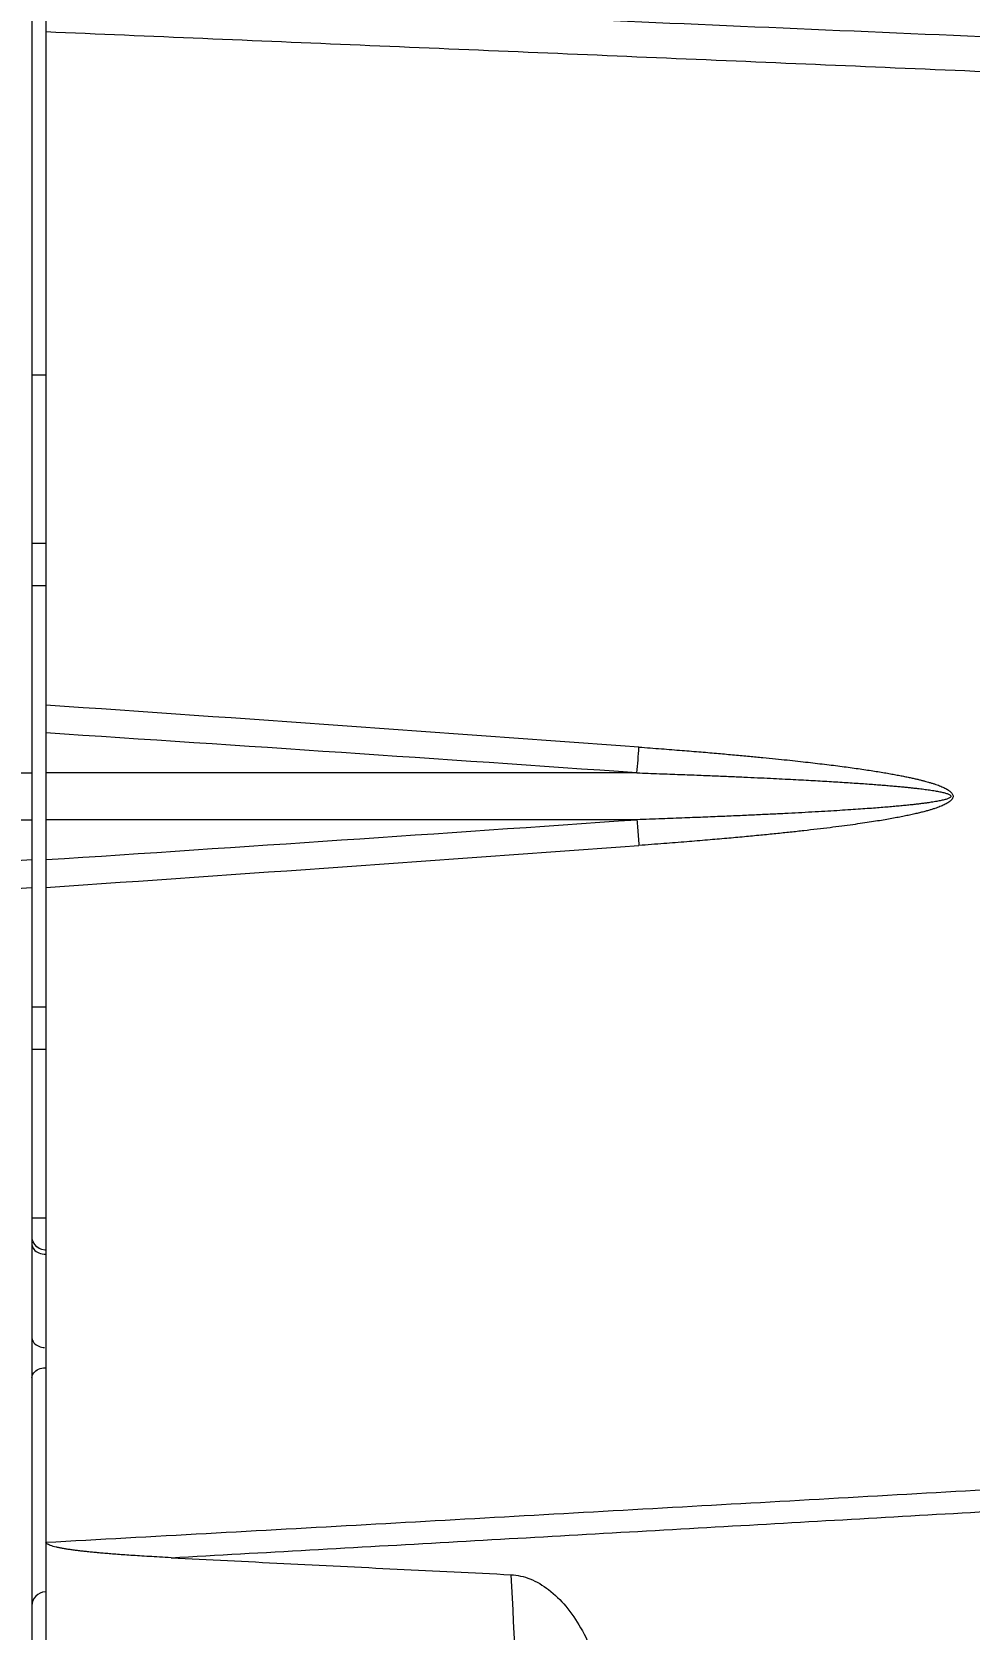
# Model space of a CAD drawing. Header units: metres. Extents: x 1628 to 1845, y 824 to 931.
# Drawn here: x 1655.3946 to 1655.4346, y 914.3095 to 914.3777 of the extents above; entities that cross this region are included whole.
import ezdxf

# ---------------------------------------------------------------- set-up
doc = ezdxf.new("R2010")
doc.units = ezdxf.units.M
doc.header["$LTSCALE"] = 0.15
doc.layers.get('0').update_dxf_attribs({"lineweight": 0, "plot": 0})
doc.layers.get('Defpoints').update_dxf_attribs({"lineweight": 0})
doc.layers.add('Alvenaria', color=170, linetype='Continuous', lineweight=0)
doc.layers.add('hidrosanitário', color=26, linetype='Continuous', lineweight=0)
doc.styles.get("Standard").update_dxf_attribs({"font": 'arial.ttf'})
doc.dimstyles.new('Lunardi', dxfattribs={"dimtxt": 0.1, "dimasz": 0.05, "dimexe": 0, "dimexo": 0.05, "dimgap": 0.05, "dimtad": 0, "dimzin": 9, "dimtxsty": 'Standard', "dimblk": 'OBLIQUE', "dimcen": 0, "dimse1": 1, "dimse2": 1, "dimclrd": 1, "dimclre": 1, "dimclrt": 1, "dimadec": 0, "dimazin": 0, "dimtfac": 1, "dimtmove": 1, "dimatfit": 2, "dimldrblk": 'OBLIQUE', "dimfxl": 1, "dimarcsym": 0})

# ---------------------------------------------------------------- blocks, each defined once
blk = doc.blocks.new('_Oblique')
at = {"color": 0, "linetype": 'ByBlock', "lineweight": -2}
blk.add_line((-0.5, -0.5), (0.5, 0.5), dxfattribs=at)
blk = doc.blocks.new('*D89')
at = {"layer": 'Alvenaria', "color": 1, "lineweight": -2, "ltscale": 10}
for p, q in [((1661.738355968798, 914.6991428588215), (1661.738355968798, 914.8843262014461)), ((1661.738355968798, 914.7917345301338), (1661.993642462659, 914.7762313281611)), ((1661.993642462659, 914.7762313281611), (1661.993642462659, 914.6762313281611))]:
    blk.add_line(p, q, dxfattribs=at)
at = {"layer": 'Defpoints', "color": 0, "ltscale": 10}
for p in [(1641.757035045169, 914.8843262014461), (1661.738355968798, 914.8843262014461), (1656.407035045169, 914.6991428588215)]:
    blk.add_point(p, dxfattribs=at)
at = {"layer": 'Alvenaria', "color": 1, "lineweight": -2, "ltscale": 10, "xscale": 0.05, "yscale": 0.05, "zscale": 0.05}
for p, rotation in [((1661.738355968798, 914.8843262014461), 90), ((1661.738355968798, 914.6991428588215), 270)]:
    blk.add_blockref('_Oblique', p, dxfattribs=dict(at, rotation=rotation))
at = {"layer": 'Alvenaria', "color": 1, "ltscale": 10, "insert": (1661.993642462659, 914.4962517920086), "char_height": 0.1, "attachment_point": 5, "rotation": 90}
blk.add_mtext('0,19', dxfattribs=at)

msp = doc.modelspace()

# ---------------------------------------------------------------- linework, layer by layer
at = {"layer": 'hidrosanitário', "linetype": 'Continuous'}
for p, q in [((1655.39457744337, 914.3880902053293), (1655.39457744337, 914.3020902053361)), ((1655.39517744337, 914.3880895882594), (1655.39517744337, 914.3020909262461)), ((1655.39457744337, 914.3630902053346), (1655.39517744337, 914.3630902053346)), ((1655.39517744337, 914.3558902053346), (1655.39457744337, 914.3558902053346)), ((1655.39457744337, 914.3540902053346), (1655.39517744337, 914.3540902053346)), ((1655.374895229992, 914.3460902053343), (1655.39457744337, 914.3460902053348)), ((1655.420431882326, 914.3460902053348), (1655.39517744337, 914.3460902053348)), ((1655.374895229993, 914.344090205338), (1655.39457744337, 914.3440902053349)), ((1655.420431882326, 914.3440902053349), (1655.39517744337, 914.3440902053349)), ((1655.39517744337, 914.336090205335), (1655.39457744337, 914.336090205335)), ((1655.39457744337, 914.334290205335), (1655.39517744337, 914.334290205335)), ((1655.39457744337, 914.3270902053355), (1655.39517744337, 914.3270902053355)), ((1655.394630901083, 914.3260558984748), (1655.394590785375, 914.3261777571793)), ((1655.394696008071, 914.3259453522419), (1655.394630901083, 914.3260558984748)), ((1655.394783131194, 914.325851174131), (1655.394696008071, 914.3259453522419)), ((1655.394888288394, 914.3257776718197), (1655.394783131194, 914.325851174131)), ((1655.395006670476, 914.3257282089685), (1655.394888288394, 914.3257776718197)), ((1655.395132862948, 914.3257050487769), (1655.395006670476, 914.3257282089685)), ((1655.395170110015, 914.3257034349708), (1655.395132862948, 914.3257050487769))]:
    msp.add_line(p, q, dxfattribs=at)
for centre, radius, start, end in [((1655.000079537593, 908.5828435475107), 5.779659520096529, 85.82835104515135, 86.08019974681739), ((1654.983266731284, 908.0623296455606), 6.29894912995605, 86.02030919454882, 86.2505494123896), ((1655.376851832409, 914.3500978221675), 0.04376391646936512, 354.7458636058087, 356.1907615425471), ((1654.983266729707, 920.6278507884585), 6.29894915335865, 273.7494505876104, 273.9796908054512), ((1655.000079536132, 920.1073368838208), 5.779659540810129, 273.9198002531826, 274.1716489548486), ((1654.87281161253, 922.30133133047), 7.976031567656392, 273.5988806292002, 273.7507804412464), ((1654.880915917389, 921.8385609886009), 7.514938937567496, 273.7533291494687, 273.9193402882628), ((1656.104109676409, 914.3451175310679), 0.6898629695420869, 182.7645790072308, 183.4291535819647), ((1655.39517744337, 914.3105158302903), 0.0005999999999858119, 92.49999659763101, 179.9999234305633)]:
    msp.add_arc(centre, radius, start, end, dxfattribs=at)
for points, knots in [([(1655.435778723579, 914.3775026013511), (1655.432542813634, 914.3776417007068), (1655.426087009419, 914.3779189990339), (1655.41642731418, 914.3783333072167), (1655.410003525617, 914.3786084391893), (1655.406799639789, 914.378745569594)], [0, 0, 0, 0, 4.858347356737585, 9.692635362770599, 14.50286410592953, 14.50286410592953, 14.50286410592953, 14.50286410592953]), ([(1655.435727472774, 914.3760146621601), (1655.431190131927, 914.3762077191984), (1655.42214735828, 914.3765921371662), (1655.408630680441, 914.3771657930454), (1655.39965133902, 914.377546286393), (1655.39517744337, 914.3777357245378)], [0, 0, 0, 0, 6.812169198528308, 13.57641143534441, 20.29326824868543, 20.29326824868543, 20.29326824868543, 20.29326824868543]), ([(1655.420519123626, 914.3471904075475), (1655.420839346316, 914.347167018236), (1655.421454257105, 914.3471210727059), (1655.422339976888, 914.347051978031), (1655.423154402916, 914.3469856027189), (1655.423902843884, 914.3469219704609), (1655.424590603889, 914.3468610279563), (1655.425222982645, 914.3468026856974), (1655.425805276034, 914.3467468039232), (1655.426342776331, 914.3466931914547), (1655.426840771944, 914.3466416014605), (1655.42730454723, 914.3465917277192), (1655.427739382774, 914.3465432001906), (1655.428150601847, 914.3464955743204), (1655.428543101035, 914.346448379343), (1655.428920202354, 914.3464012625366), (1655.429283177803, 914.3463540823811), (1655.429631723217, 914.3463068926737), (1655.429965114846, 914.3462598172985), (1655.430282643465, 914.3462129990573), (1655.430583615113, 914.3461666032056), (1655.430867344784, 914.3461208228471), (1655.431133143026, 914.3460758865156), (1655.431380404489, 914.3460320491597), (1655.431608940159, 914.3459895335361), (1655.431819272153, 914.3459484584525), (1655.432012539983, 914.3459088253692), (1655.432190158881, 914.3458705619566), (1655.432353532185, 914.3458335720745), (1655.432504048946, 914.345797732263), (1655.432643088128, 914.3457628857893), (1655.432772030512, 914.3457288333691), (1655.43285462198, 914.3457058137426), (1655.432894456598, 914.3456943824538)], [0, 0, 0, 0, 0.4816136109151272, 0.9249353181613348, 1.33261371045647, 1.707300569140657, 2.051644642971089, 2.36829366114843, 2.659894963657564, 2.929095662882506, 3.178542905142624, 3.410884191122645, 3.628767726199819, 3.834843581002875, 4.031834043207454, 4.22175537100794, 4.404891530910151, 4.580874959329052, 4.749340843946672, 4.909936767312593, 5.062314194701907, 5.206127377917031, 5.341031951158503, 5.466665129590276, 5.582799210997167, 5.689712648771621, 5.788118408111825, 5.878729205302761, 5.962248332476284, 6.039376247625076, 6.110811503945493, 6.177251937219744, 6.239415511816957, 6.239415511816957, 6.239415511816957, 6.239415511816957]), ([(1655.420431882326, 914.3460902053346), (1655.420752074895, 914.346079052784), (1655.421366927555, 914.346057171135), (1655.422252647663, 914.3460242210065), (1655.423067075976, 914.3459925829263), (1655.423815519021, 914.3459622537546), (1655.424503281293, 914.3459332106638), (1655.425135662266, 914.3459054096622), (1655.425717957696, 914.3458787838315), (1655.426255459668, 914.3458532416173), (1655.426753456374, 914.3458286650791), (1655.427217231912, 914.3458049080548), (1655.427652066543, 914.3457817940614), (1655.428063283053, 914.3457591112099), (1655.428455777665, 914.3457366351934), (1655.428832872912, 914.34571419794), (1655.429195841663, 914.3456917319616), (1655.429544380142, 914.345669262809), (1655.429877764673, 914.3456468494144), (1655.430195286177, 914.3456245597001), (1655.430496250922, 914.3456024722593), (1655.430779974233, 914.3455806789173), (1655.431045767161, 914.3455592883349), (1655.431293024852, 914.3455384217234), (1655.431521558076, 914.345518185012), (1655.431731888028, 914.3454986347131), (1655.43192515353, 914.3454797714883), (1655.432102769641, 914.3454615608441), (1655.432266139391, 914.3454439569916), (1655.432416651422, 914.3454269011675), (1655.432555683995, 914.3454103188499), (1655.43268461725, 914.3453941152532), (1655.432767320788, 914.3453831463055), (1655.432807217842, 914.3453776976423)], [0, 0, 0, 0, 0.4805801041455773, 0.9228623920623391, 1.329498630483226, 1.70314344211918, 2.046447820960989, 2.362060954009868, 2.652630628122307, 2.920803141748445, 3.169223288503601, 3.400534364504021, 3.617378154969965, 3.822395650721449, 4.018296383955203, 4.207084135948923, 4.389038400946117, 4.563790859258951, 4.730976498131477, 4.890243380407712, 5.04124446470624, 5.18363689647061, 5.317081109090746, 5.441221936590765, 5.555840824179966, 5.661221264536303, 5.75807578234894, 5.847115540616602, 5.92904097509999, 6.004547807970756, 6.074327311330579, 6.139066600688909, 6.199467689008509, 6.199467689008509, 6.199467689008509, 6.199467689008509]), ([(1655.432894456598, 914.3456943824538), (1655.432938433501, 914.3456817620474), (1655.433023260738, 914.3456566440593), (1655.433145568411, 914.3456178058111), (1655.433258907884, 914.3455790296846), (1655.433363822561, 914.3455401332105), (1655.433460889743, 914.3455008522535), (1655.433550689018, 914.3454608036648), (1655.433633707974, 914.3454194754543), (1655.433710055204, 914.3453762442593), (1655.433779278887, 914.3453304691341), (1655.433840266533, 914.3452813321167), (1655.433890697478, 914.345228138053), (1655.433928179052, 914.3451696791333), (1655.433945017439, 914.3451035478981), (1655.433938156168, 914.3450339178873), (1655.433903850354, 914.3449692533493), (1655.433853690157, 914.3449115089654), (1655.43379238842, 914.3448595046382), (1655.433723282218, 914.3448123499245), (1655.43364823359, 914.3447687251667), (1655.433566902992, 914.3447273201916), (1655.433478362256, 914.3446870313753), (1655.433381534387, 914.3446471636332), (1655.433275284734, 914.3446072095264), (1655.433158510497, 914.3445668379616), (1655.433030518465, 914.3445259408174), (1655.432941071377, 914.3444994057306), (1655.432894453342, 914.3444860272305)], [0, 0, 0, 0, 0.06862795415588416, 0.1326930861393715, 0.1924757373249796, 0.2482947625962064, 0.3005117921204172, 0.3495202373431353, 0.3957463741192221, 0.4395670796009084, 0.481045187577922, 0.5201113503355376, 0.5567781570120951, 0.590647000538705, 0.6230818241396473, 0.6572986692202356, 0.6930118100175303, 0.7309696218111147, 0.7715637962561781, 0.8132372399419237, 0.856324933550217, 0.9016882886208789, 0.9500787722570423, 1.002201288664317, 1.058730559009944, 1.120325909189706, 1.187515771380389, 1.26026539084834, 1.26026539084834, 1.26026539084834, 1.26026539084834]), ([(1655.43280721459, 914.3448027125594), (1655.432753387676, 914.344795361869), (1655.432639982545, 914.3447804745322), (1655.432461178069, 914.3447586174555), (1655.432265282921, 914.3447362566551), (1655.432052478497, 914.3447135101499), (1655.431822612055, 914.3446904366494), (1655.431574815831, 914.3446670180881), (1655.431307397047, 914.3446431717055), (1655.431017748983, 914.3446187594648), (1655.430702219528, 914.3445935937709), (1655.430356226693, 914.3445674629713), (1655.429974816097, 914.3445401807483), (1655.429553649664, 914.3445116505411), (1655.429089973778, 914.3444819082499), (1655.428584396847, 914.3444511964601), (1655.428044638958, 914.3444201236364), (1655.427479031955, 914.3443892060197), (1655.42689086809, 914.3443586006413), (1655.42627435661, 914.344328005109), (1655.425620196707, 914.3442970127842), (1655.424919355948, 914.3442653020959), (1655.424162789753, 914.3442326129809), (1655.423341449035, 914.344198740718), (1655.422446288028, 914.3441635310676), (1655.421468241558, 914.3441268751378), (1655.420787554639, 914.3441025936147), (1655.420431882326, 914.3440902053346)], [0, 0, 0, 0, 0.0814897601086717, 0.1715641692405243, 0.2702001760546661, 0.3772377096322631, 0.4925866984649376, 0.6167303791356523, 0.7505863734601247, 0.8953048331935523, 1.052741312022485, 1.225382038531162, 1.415770668983916, 1.626317529305246, 1.858578101666069, 2.112712471067166, 2.386079484901891, 2.669554166044905, 2.962388490628363, 3.269517983973375, 3.595458632430171, 3.944728201276292, 4.321853919599098, 4.731365980321734, 5.177785743573175, 5.665632916222033, 6.199464906097452, 6.199464906097452, 6.199464906097452, 6.199464906097452]), ([(1655.432807217842, 914.3453776976423), (1655.432851107205, 914.3453717035097), (1655.432935732198, 914.345359780297), (1655.433058003897, 914.3453413066738), (1655.433171297108, 914.3453228659853), (1655.433276150728, 914.3453043733091), (1655.433373133113, 914.3452857051886), (1655.43346280967, 914.3452666876385), (1655.433545639316, 914.3452470820082), (1655.433621694609, 914.3452266346869), (1655.433690458258, 914.3452050332401), (1655.43375068882, 914.3451821651968), (1655.433800307362, 914.3451574560893), (1655.433836932657, 914.3451316511575), (1655.433859168066, 914.3450981237281), (1655.433847965597, 914.3450588180692), (1655.433812338369, 914.3450304676546), (1655.433763832168, 914.3450038661579), (1655.433703298065, 914.3449798511076), (1655.433634882291, 914.3449576379883), (1655.433560137914, 914.3449370273408), (1655.4334790064, 914.344917385082), (1655.433390581494, 914.3448982551015), (1655.433293834345, 914.3448793075875), (1655.433187640471, 914.3448603119016), (1655.433070908702, 914.3448411121328), (1655.432942952475, 914.3448216595632), (1655.432853733737, 914.3448090656991), (1655.43280721459, 914.3448027125594)], [0, 0, 0, 0, 0.0664451884981363, 0.1281890524493925, 0.1854857074352838, 0.2386171640472308, 0.2878914946430308, 0.3336226320162318, 0.3761139823902795, 0.4155531907560371, 0.4517371945034602, 0.4841714575000441, 0.5121631544417166, 0.5344964141845708, 0.5514934029448632, 0.5681452652893552, 0.5900110500709439, 0.6180875944791754, 0.6513031854694986, 0.6873959649052989, 0.7259995486167871, 0.7675587014281123, 0.8125996022494794, 0.8616929076085985, 0.9154291191927447, 0.9744125066093359, 1.039138256226312, 1.109564709303706, 1.109564709303706, 1.109564709303706, 1.109564709303706]), ([(1655.420431882326, 914.3440902053205), (1655.420442632151, 914.3439744698578), (1655.420463605113, 914.3437349993812), (1655.420492619918, 914.3433682604134), (1655.420510531612, 914.3431172477042), (1655.420519121343, 914.342990038748)], [0, 0, 0, 0, 0.1743504409636746, 0.3605744499272573, 0.5518224030109582, 0.5518224030109582, 0.5518224030109582, 0.5518224030109582]), ([(1655.432894453342, 914.3444860272305), (1655.432840737689, 914.3444706135231), (1655.432727528219, 914.3444393800003), (1655.432548703271, 914.3443934431969), (1655.432352786324, 914.3443464499512), (1655.432139960242, 914.3442986491166), (1655.431910074261, 914.344250164331), (1655.431662262044, 914.3442009579164), (1655.431394830786, 914.3441508559738), (1655.43110517381, 914.3440995685999), (1655.430789639195, 914.3440467019025), (1655.430443644243, 914.3439918114584), (1655.430062233204, 914.3439345061545), (1655.429641066307, 914.3438745835595), (1655.429177388174, 914.343812119623), (1655.428671804637, 914.3437476243005), (1655.428132032743, 914.3436823757772), (1655.427566408658, 914.3436174589822), (1655.426978232506, 914.3435532045967), (1655.426361713769, 914.3434889778998), (1655.425707549731, 914.3434239254395), (1655.425006706972, 914.3433573729255), (1655.42425014027, 914.3432887750912), (1655.423428799943, 914.3432177051293), (1655.42253364032, 914.3431438342843), (1655.421555593882, 914.3430669644001), (1655.420874833343, 914.3430159842726), (1655.420519123626, 914.3429900031217)], [0, 0, 0, 0, 0.08382509108156942, 0.1761462479827815, 0.2769340531151113, 0.386024296036706, 0.503328148557193, 0.6293398773270368, 0.7649916827137877, 0.9114468089960412, 1.070576865598828, 1.244884482562615, 1.43692353383741, 1.649108636401025, 1.882990865275744, 2.138717314280286, 2.413623667659872, 2.698537270977624, 2.992718386640905, 3.301132817140906, 3.628316411797362, 3.978800903231296, 4.357122919025882, 4.767818422859772, 5.215411680887165, 5.704423053361436, 6.239408988420445, 6.239408988420445, 6.239408988420445, 6.239408988420445]), ([(1655.39457744337, 914.3259519475262), (1655.39457744337, 914.325876766384), (1655.394647448929, 914.3257115024514), (1655.394879424955, 914.3255634654536), (1655.395071079298, 914.3255283236565), (1655.395172207448, 914.3255276996122)], [0, 0, 0, 0, 0.1127717129826991, 0.2463332138034742, 0.3980283279464645, 0.3980283279464645, 0.3980283279464645, 0.3980283279464645]), ([(1655.39457744337, 914.3219644242506), (1655.39457744337, 914.32188924151), (1655.394647386932, 914.3217239901671), (1655.394862957171, 914.321586561359), (1655.395032251116, 914.3215487048785), (1655.395114008066, 914.3215425415249)], [0, 0, 0, 0, 0.1127741106265417, 0.2463357853173648, 0.3693191900761899, 0.3693191900761899, 0.3693191900761899, 0.3693191900761899]), ([(1655.39457744337, 914.3202536897927), (1655.39457744337, 914.3203281598151), (1655.394643147681, 914.3204911161508), (1655.39486641079, 914.3206424745761), (1655.395052732126, 914.3206811992152), (1655.395151271737, 914.3206842897978)], [0, 0, 0, 0, 0.1117050333324849, 0.2423159711666031, 0.3901980687868942, 0.3901980687868942, 0.3901980687868942, 0.3901980687868942]), ([(1655.395177443369, 914.3132302404745), (1655.39973744836, 914.3134825909453), (1655.408802877457, 914.3139860969302), (1655.422318951252, 914.3147426604439), (1655.431274947281, 914.3152481402133), (1655.435725631323, 914.3155004577054)], [0, 0, 0, 0, 6.850473275317511, 13.61910106185198, 20.30584677693229, 20.30584677693229, 20.30584677693229, 20.30584677693229]), ([(1655.400521596488, 914.3125697069661), (1655.404480483002, 914.3127916524593), (1655.41235682794, 914.3132347908866), (1655.424109212033, 914.3139010017778), (1655.431902648766, 914.3143463130225), (1655.435778723579, 914.3145687262916)], [0, 0, 0, 0, 5.947654580137895, 11.83320110113201, 17.65687718468303, 17.65687718468303, 17.65687718468303, 17.65687718468303]), ([(1655.400521596602, 914.3125697069606), (1655.400358344194, 914.3125779930213), (1655.40004608803, 914.3125944038122), (1655.399598099919, 914.3126197078798), (1655.399189743575, 914.3126444467837), (1655.398817849341, 914.3126685671557), (1655.398479190203, 914.3126920447928), (1655.398170507162, 914.3127148872798), (1655.397888527877, 914.3127371371622), (1655.397629978093, 914.3127588759951), (1655.397391589162, 914.3127802294623), (1655.397170103076, 914.3128013740782), (1655.396962266805, 914.3128225473663), (1655.39676486557, 914.3128440584767), (1655.396575310595, 914.3128662400447), (1655.396392472062, 914.312889347216), (1655.396216778674, 914.312913502037), (1655.396049566849, 914.3129387283404), (1655.395892297189, 914.3129650307167), (1655.395745858255, 914.3129925461665), (1655.395610261088, 914.3130216070047), (1655.395486321751, 914.3130528619611), (1655.395376495469, 914.3130861887118), (1655.395283394709, 914.3131241014137), (1655.395211492935, 914.3131631120525), (1655.395177443369, 914.3132084541191), (1655.395177443369, 914.3132302404686)], [0, 0, 0, 0, 0.2451938356157666, 0.46902930109559, 0.673051548066988, 0.8588495695644411, 1.028040964451721, 1.182257734464975, 1.323138405656381, 1.452322821760881, 1.571449036306961, 1.682151582038158, 1.786060434369764, 1.884814740865439, 1.980003593943516, 2.072329593249466, 2.161249466888441, 2.246016487889051, 2.325976524868129, 2.400419065343478, 2.469496043677734, 2.533976857698351, 2.592038433709164, 2.641744292254392, 2.683792872399654, 2.716472396408598, 2.716472396408598, 2.716472396408598, 2.716472396408598]), ([(1655.400521596488, 914.3125697069661), (1655.402127508593, 914.3124881970955), (1655.405347616277, 914.3123256286897), (1655.410190267192, 914.3120836928899), (1655.41342702558, 914.3119236784603), (1655.415049545747, 914.3118438682752)], [0, 0, 0, 0, 2.411969004773077, 4.836312831886509, 7.273035642735483, 7.273035642735483, 7.273035642735483, 7.273035642735483]), ([(1655.415049545747, 914.3118438682752), (1655.415326550311, 914.3118302426853), (1655.415907466374, 914.3116959644642), (1655.416710723529, 914.3112167092279), (1655.417439677662, 914.310493058065), (1655.418071908346, 914.3095616508597), (1655.418593072143, 914.3084393650577), (1655.418977775869, 914.3071261529865), (1655.419103390675, 914.3061729208819), (1655.419127651075, 914.305669986197)], [0, 0, 0, 0, 0.4160092139519772, 0.8754552327844217, 1.386173508689391, 1.944762088641271, 2.555689785164871, 3.234980459972098, 3.990259676461089, 3.990259676461089, 3.990259676461089, 3.990259676461089])]:
    msp.add_open_spline(points, degree=3, knots=knots, dxfattribs=at)

# ---------------------------------------------------------------- dimensions: what is measured, and where the dimension line sits
at = {"layer": 'Alvenaria', "ltscale": 10}
dim = msp.add_linear_dim(base=(1661.738355968798, 914.8843262014461), p1=(1656.407035045169, 914.6991428588215), p2=(1641.757035045169, 914.8843262014461), angle=270, dimstyle='Lunardi', dxfattribs=at)
dim.commit()
dim.dimension.update_dxf_attribs({"geometry": '*D89', "text_midpoint": (1661.993642462659, 914.6262313281613), "dimtype": 160})

doc.saveas('drawing.dxf')
